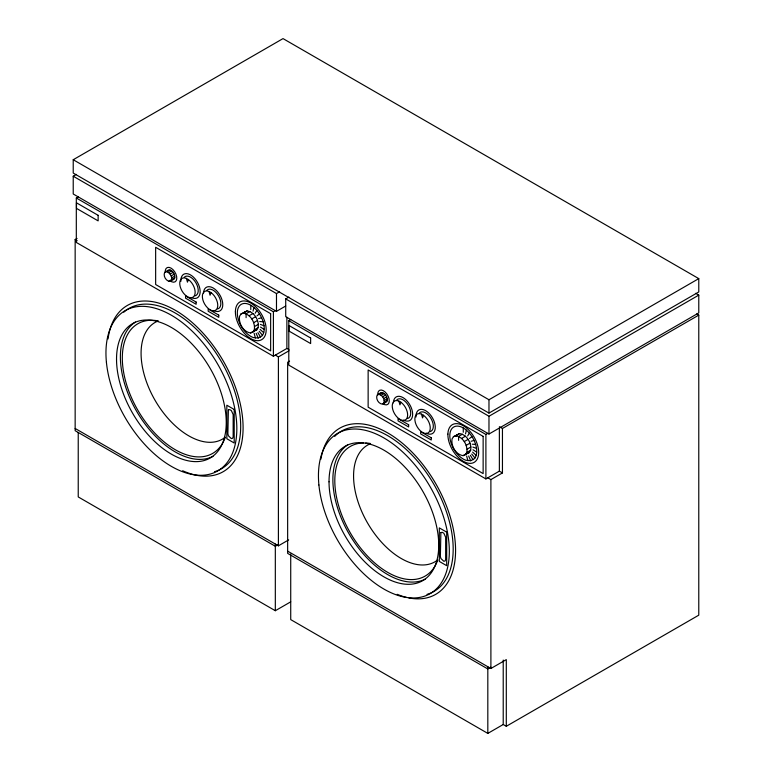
<?xml version="1.0" encoding="UTF-8"?>
<svg xmlns="http://www.w3.org/2000/svg" width="772" height="772" viewBox="0 0 772 772"><rect width="100%" height="100%" fill="white"/><g stroke="black" fill="none" stroke-linecap="round" stroke-linejoin="round"><path stroke-width="1.16" d="M165.797 271.619C169.859 271.802 173.015 277.254 171.143 280.863M174.79 277.823C175.08 274.34 172.658 269.988 168.885 269.843L164.735 272.226C162.863 275.845 166.009 281.288 170.072 281.481L174.221 279.088L174.79 277.823L168.692 281.346M383.626 403.544C385.498 399.935 382.352 394.482 378.29 394.299M387.283 400.504C387.573 397.02 385.151 392.668 381.368 392.523L377.228 394.917C375.356 398.526 378.502 403.978 382.565 404.161L386.714 401.768L387.283 400.504L384.205 402.28M252.936 332.085L254.326 329.808C255.474 322.754 250.639 314.185 243.238 313.114L240.941 314.011L239.552 316.288C238.403 323.343 243.238 331.912 250.63 332.983L256.786 329.856L258.176 327.589C259.324 320.525 254.49 311.956 247.088 310.894L240.941 314.011M465.429 454.766L466.819 452.488C467.957 445.434 463.132 436.865 455.731 435.794L453.434 436.691L452.045 438.969C450.896 446.023 455.731 454.592 463.123 455.663L469.279 452.546L470.669 450.269C471.808 443.205 466.973 434.636 459.581 433.575L453.434 436.691M253.033 311.174L253.882 307.526M465.526 433.854L466.375 430.207M188.387 279.532L187.451 282.147L186.38 278.393L188.387 279.532A10.885 6.282 60 0 1 193.984 296.294A10.885 6.282 60 0 1 180.995 288.931A10.885 6.282 60 0 1 186.38 278.393M211.007 292.588L210.061 295.203L208.99 291.449L211.007 292.588A10.885 6.282 60 0 1 216.594 309.35A10.885 6.282 60 0 1 203.605 301.987A10.885 6.282 60 0 1 208.99 291.449M400.88 402.212L399.944 404.827L398.873 401.073L400.88 402.212A10.885 6.282 60 0 1 406.468 418.974A10.885 6.282 60 0 1 393.488 411.611A10.885 6.282 60 0 1 398.873 401.073M423.49 415.268L422.554 417.884L421.483 414.13L423.49 415.268A10.885 6.282 60 0 1 429.087 432.03A10.885 6.282 60 0 1 416.098 424.668A10.885 6.282 60 0 1 421.483 414.13M380.307 393.131L379.737 394.405L382.758 392.658M255.156 313.287L256.806 310.44M467.649 435.968L469.299 433.121M243.865 313.307L244.792 311.791M456.358 435.987L457.285 434.472M257.047 315.816L259.411 313.924M469.54 438.496L471.904 436.605M73.224 159.727L283.025 38.6L698.776 278.624L698.776 291.961L488.975 413.088L73.224 173.063L73.224 159.727L488.975 399.751L698.776 278.624M285.717 306.011L276.482 311.348L73.224 193.994L73.224 176.219L76.36 174.414M288.931 349.648L286.875 348.462L273.404 356.239L76.312 242.447L76.312 197.999L78.233 196.889M278.402 544.492L275.324 546.267L75.154 430.699L75.154 239.561L77.075 238.451M167.186 271.754L170.265 269.978M168.692 272.622L171.77 270.847M170.081 274.089L173.16 272.313M171.143 275.932L174.221 274.147M171.712 277.862L174.79 276.087M73.224 176.219L276.482 293.563L279.609 291.758M243.238 313.114L247.088 310.894M249.954 311.512L246.104 313.731L246.104 317.649M249.105 315.767L252.946 313.538M695.64 293.312L698.776 295.126L698.776 312.901L488.975 434.028L285.717 316.684L285.717 298.899L288.853 297.095M251.759 318.904L255.609 316.684M253.689 322.677L257.539 320.457M76.312 197.999L273.404 311.791L275.324 310.682M254.596 326.508L258.437 324.288M254.326 329.808L258.176 327.589M250.63 332.983L254.48 330.754M290.726 554.084L290.726 619.607L487.817 733.4L503.219 724.512L506.297 726.288L698.776 615.168L698.776 315.121L502.447 428.47L502.447 472.918L499.368 471.142L485.897 478.92L288.796 365.127L288.796 320.679L290.726 319.569M275.324 355.13L278.402 356.905L288.989 350.797M289.568 361.132L287.647 362.242L287.647 553.379L487.817 668.948L490.895 667.172M381.185 395.303L384.263 393.527M382.574 396.769L385.653 394.994M383.636 398.613L386.714 396.827M384.205 400.543L387.283 398.767M285.717 298.899L488.975 416.243L698.776 295.126M455.731 435.794L459.581 433.575M462.447 434.192L458.597 436.412L458.597 440.329M461.588 438.448L465.439 436.219M75.154 428.47L278.402 545.823L288.67 539.898M464.252 441.584L468.102 439.365M466.182 445.357L470.032 443.138M288.796 320.679L485.897 434.472L487.817 433.362M467.079 449.188L470.93 446.969M466.819 452.488L470.669 450.269M463.123 455.663L466.973 453.434M487.817 477.81L490.895 479.586L502.447 472.918M78.233 432.474L78.233 496.927L275.324 610.72L290.726 601.832M287.647 551.16L490.895 668.504L506.297 659.616L506.297 726.288M258.195 338.03L261.949 335.974A19.059 11.001 60 0 0 255.185 308.655A19.059 11.001 60 0 0 237.351 311.975A19.059 11.001 60 0 0 253.351 337.576L258.195 338.03L256.159 333.321M470.679 460.72L474.442 458.664A19.059 11.001 60 0 0 467.678 431.336A19.059 11.001 60 0 0 449.835 434.655A19.059 11.001 60 0 0 465.844 460.257L470.679 460.72L468.652 456.001M255.252 330.455L256.786 329.856M467.745 453.145L469.279 452.546M258.601 318.604L261.554 317.774M471.094 441.285L474.047 440.455M259.73 321.519L263.107 321.789M472.223 444.199L475.6 444.469M260.386 324.394L264.005 325.745M472.879 447.075L476.498 448.426M696.72 313.943L698.776 315.121M499.368 426.694L502.447 428.47M75.154 239.561L77.21 240.748M473.014 449.767L476.681 452.122M260.521 327.087L264.198 329.441M472.618 452.112L476.15 455.355M260.125 329.432L263.657 332.674M471.731 453.994L474.925 457.95M259.238 331.313L262.432 335.27M470.38 455.316L473.062 459.774M257.887 332.635L260.569 337.094M466.635 456.011L467.9 460.73M254.142 333.33L255.407 338.049M503.219 660.06L503.219 724.512M499.368 427.891L499.368 471.142M490.895 479.586L490.895 668.504M488.975 399.751L488.975 413.088M488.975 416.243L488.975 434.028M487.817 666.728L487.817 733.4M485.897 434.472L485.897 478.92M463.277 428.006L463.277 432.252M286.875 317.224L286.875 348.462M278.402 356.905L278.402 545.823M276.482 293.563L276.482 311.348M275.324 544.048L275.324 610.72M273.404 311.791L273.404 356.239M250.784 305.316L250.784 309.572M320.911 459.128A95.95 55.401 60 0 1 388.48 433.362A95.95 55.401 60 0 1 454.795 538.142A95.95 55.401 60 0 1 408.735 597.885M406.458 597.383A95.95 55.401 60 0 1 397.194 594.315M334.681 436.392A92.544 53.432 60 0 1 433.594 483.832A92.544 53.432 60 0 1 426.993 594.392M425.497 579.01A77.576 44.786 60 0 1 348.944 533.664A77.576 44.786 60 0 1 347.95 444.691M437.753 560.125A74.855 43.222 60 0 1 353.084 537.466A74.855 43.222 60 0 1 363.467 442.945M365.735 442.974A74.855 43.222 60 0 1 370.435 443.514M437.695 559.922A67.367 38.899 60 0 1 367.52 522.933A67.367 38.899 60 0 1 370.579 443.678M377.798 395.119A8.164 4.719 60 0 1 383.173 390.603A8.164 4.719 60 0 1 389.281 400.986A8.164 4.719 60 0 1 382.835 403.679M419.408 412.952A10.885 6.282 60 0 1 431.123 418.713A10.885 6.282 60 0 1 430.052 431.606M416.031 416.976A13.606 7.855 60 0 1 424.996 410.318A13.606 7.855 60 0 1 435.244 426.569A13.606 7.855 60 0 1 426.279 433.237M396.789 399.896A10.885 6.282 60 0 1 408.513 405.657A10.885 6.282 60 0 1 407.442 418.549M393.402 402.83A13.606 7.855 60 0 1 403.003 397.59A13.606 7.855 60 0 1 412.644 413.879A13.606 7.855 60 0 1 403.669 420.18M108.051 338.927A95.95 55.401 60 0 1 179.056 312.573A95.95 55.401 60 0 1 243.064 425.671A95.95 55.401 60 0 1 182.646 470.737M123.771 312.206A92.544 53.432 60 0 1 222.027 362.763A92.544 53.432 60 0 1 214.5 471.711M213.004 456.329A77.576 44.786 60 0 1 136.451 410.984A77.576 44.786 60 0 1 135.457 322.011M221.081 445.608A74.855 43.222 60 0 1 134.424 403.93A74.855 43.222 60 0 1 157.942 320.834M225.26 437.444A74.855 43.222 60 0 1 221.689 444.711M225.202 437.242A67.367 38.899 60 0 1 155.027 400.253A67.367 38.899 60 0 1 158.086 320.998M165.305 272.439A8.164 4.719 60 0 1 170.93 268.058A8.164 4.719 60 0 1 176.749 278.856A8.164 4.719 60 0 1 169.608 280.419M206.915 290.272A10.885 6.282 60 0 1 218.64 296.033A10.885 6.282 60 0 1 217.559 308.925M203.528 293.206A13.606 7.855 60 0 1 213.12 287.966A13.606 7.855 60 0 1 222.761 304.255A13.606 7.855 60 0 1 213.796 310.556M184.296 277.216A10.885 6.282 60 0 1 196.02 282.977A10.885 6.282 60 0 1 194.949 295.869M180.928 281.24A13.606 7.855 60 0 1 189.883 274.571A13.606 7.855 60 0 1 200.131 290.832A13.606 7.855 60 0 1 191.176 297.5M228.377 409.961L227.875 433.69L228.377 435.775L231.339 438.602L232.661 438.255L233.163 436.749L233.163 414.525L231.339 410.559L229.699 409.614L228.377 409.961M440.87 532.641L440.368 556.371L440.87 558.465L443.832 561.283L445.154 560.935L445.656 559.43L445.656 537.206L443.832 533.24L442.192 532.294L440.87 532.641M270.644 313.673L155.645 247.281L155.645 284.511L270.644 350.903L270.644 313.673M483.137 436.363L368.138 369.962L368.138 407.191L483.137 473.583L483.137 436.363M98.141 215.32L76.486 202.824L76.486 208.382L98.141 220.879L98.141 215.32M310.633 338.001L288.979 325.504L288.979 331.063L310.633 343.559L310.633 338.001M196.156 302.064L185.57 295.946L185.57 298.175L196.156 304.284L196.156 302.064M218.765 315.121L208.179 309.003L208.179 311.232L218.765 317.34L218.765 315.121M408.649 424.745L398.062 418.627L398.062 420.856L408.649 426.964L408.649 424.745M431.258 437.801L420.672 431.683L420.672 433.912L431.258 440.021L431.258 437.801M234.205 409.478L226.833 405.213L226.833 438.737L234.205 443.003L234.205 409.478M446.698 532.159L439.326 527.894L439.326 561.418L446.698 565.683L446.698 532.159M318.913 485.009A92.544 53.432 60 0 0 423.143 596.611A92.544 53.432 60 0 0 409.594 458.848A92.544 53.432 60 0 0 318.913 485.009M329.026 481.825A77.576 44.786 60 0 0 411.312 584.182A77.576 44.786 60 0 0 411.312 474.471A77.576 44.786 60 0 0 329.026 481.825M447.885 434.086A21.78 12.574 60 0 0 470.582 463.374A21.78 12.574 60 0 0 471.374 433.053A21.78 12.574 60 0 0 447.885 434.086M106.42 362.329A92.544 53.432 60 0 0 210.65 473.931A92.544 53.432 60 0 0 197.101 336.167A92.544 53.432 60 0 0 106.42 362.329M116.533 359.144A77.576 44.786 60 0 0 198.819 461.502A77.576 44.786 60 0 0 198.819 351.791A77.576 44.786 60 0 0 116.533 359.144M235.392 311.405A21.78 12.574 60 0 0 258.089 340.693A21.78 12.574 60 0 0 258.881 310.373A21.78 12.574 60 0 0 235.392 311.405"/></g></svg>
